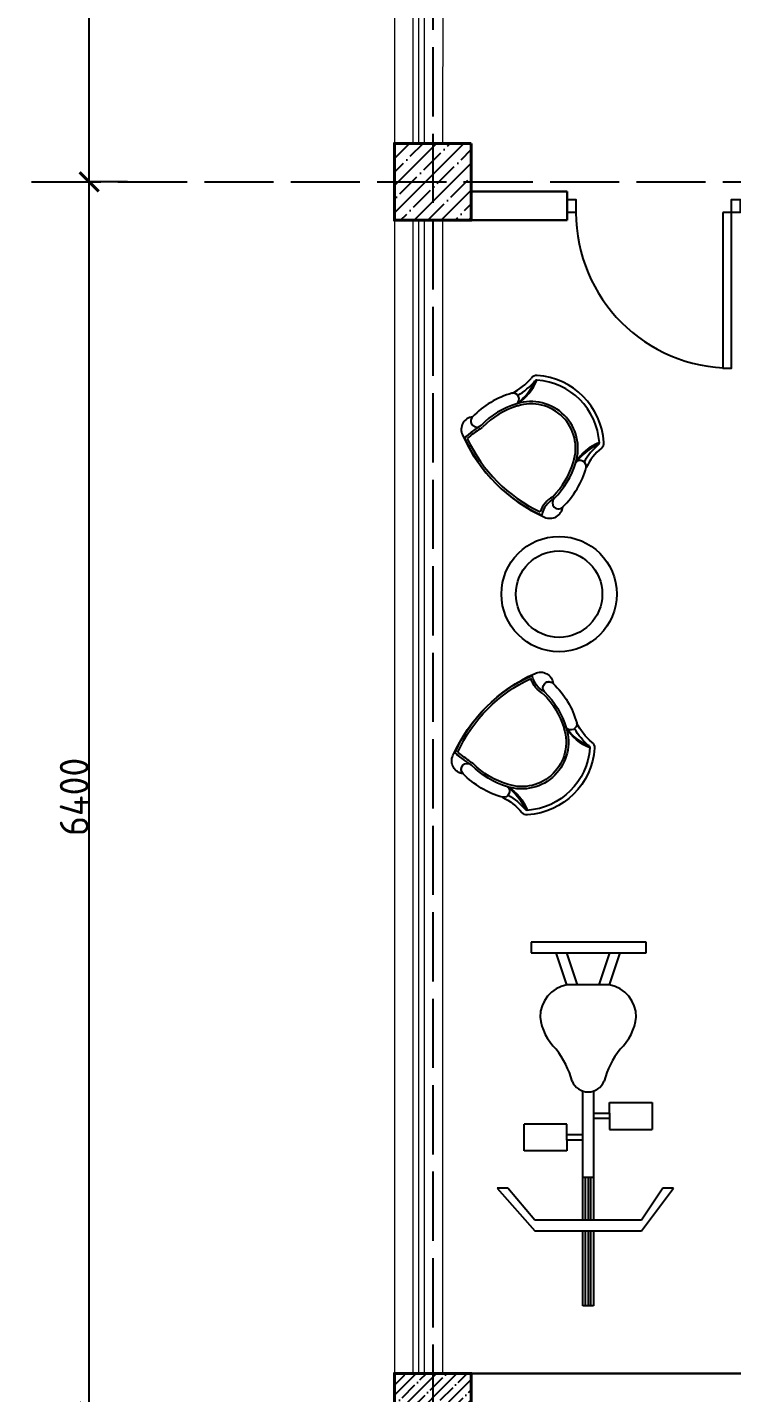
# Model space of a CAD drawing. Header units: millimetres. Extents: x -79936 to 190348, y -17907 to 78730.
# Drawn here: x -5505 to -1836, y -3952 to 3152 of the extents above; entities that cross this region are included whole.
import ezdxf

# ---------------------------------------------------------------- set-up
doc = ezdxf.new("R2010")
doc.units = ezdxf.units.MM
doc.linetypes.add('ACAD_ISO02W100', pattern=[15, 12, -3])
for name, color, linetype in [('A-Door', 150, 'Continuous'), ('Acessórios', 251, 'Continuous'), ('freecads.com', 7, 'Continuous'), ('FUR', 42, 'Continuous'), ('NET 01', 8, 'Continuous'), ('Plan 1', 7, 'Continuous')]:
    doc.layers.add(name, color=color, linetype=linetype)
doc.styles.add('gost', font='GOST Common.ttf')
doc.dimstyles.new('Copy of GOST', dxfattribs={"dimtxt": 150, "dimasz": 100, "dimexe": 0.18, "dimexo": 0.06, "dimgap": 3, "dimtad": 1, "dimdec": 0, "dimzin": 0, "dimdsep": 46, "dimtxsty": 'gost', "dimblk": 'ARCHTICK', "dimcen": 0.09, "dimclrt": 256, "dimadec": 0, "dimazin": 0, "dimtfac": 1, "dimtdec": 0, "dimtofl": 0, "dimtmove": 0, "dimatfit": 3, "dimldrblk": 'ARCHTICK', "dimfxl": 200, "dimfxlon": 1, "dimtolj": 1, "dimtzin": 0, "dimarcsym": 0})

# ---------------------------------------------------------------- blocks, each defined once
blk = doc.blocks.new('_ArchTick')
at = {"color": 0, "linetype": 'ByBlock', "const_width": 0.15}
blk.add_lwpolyline([(-0.5, -0.5), (0.5, 0.5)], dxfattribs=at)
blk = doc.blocks.new('*D53')
at = {"layer": 'Defpoints', "color": 0, "transparency": 16777216}
for p in [(-5182.3, 2348.1), (-3392.7, 2348.1), (-3392.7, -4051.9)]:
    blk.add_point(p, dxfattribs=at)
at = {"layer": 'FUR', "color": 0, "lineweight": -2, "transparency": 16777216}
for p, q in [((-4982.3, 2348.1), (-5182.4, 2348.1)), ((-5182.3, -4051.9), (-5182.3, 2348.1)), ((-4982.3, -4051.9), (-5182.4, -4051.9))]:
    blk.add_line(p, q, dxfattribs=at)
at = {"layer": 'FUR', "color": 0, "lineweight": -2, "transparency": 16777216, "xscale": 100, "yscale": 100, "zscale": 100}
for p, rotation in [((-5182.3, 2348.1), 90), ((-5182.3, -4051.9), 270)]:
    blk.add_blockref('_ArchTick', p, dxfattribs=dict(at, rotation=rotation))
at = {"layer": 'FUR', "color": 7, "transparency": 16777216, "insert": (-5260.3, -851.9), "char_height": 150, "attachment_point": 5, "rotation": 90, "style": 'gost'}
blk.add_mtext('\\A1;6400', dxfattribs=at)
blk = doc.blocks.new('*D54')
at = {"layer": 'Defpoints', "color": 0, "transparency": 16777216}
for p in [(-5182.3, 6348.1), (-3392.7, 6348.1), (-2720.5, 2348.1)]:
    blk.add_point(p, dxfattribs=at)
at = {"layer": 'FUR', "color": 0, "lineweight": -2, "transparency": 16777216}
for p, q in [((-4982.3, 6348.1), (-5182.4, 6348.1)), ((-5182.3, 2348.1), (-5182.3, 6348.1)), ((-4982.3, 2348.1), (-5182.4, 2348.1))]:
    blk.add_line(p, q, dxfattribs=at)
at = {"layer": 'FUR', "color": 0, "lineweight": -2, "transparency": 16777216, "xscale": 100, "yscale": 100, "zscale": 100}
for p, rotation in [((-5182.3, 6348.1), 90), ((-5182.3, 2348.1), 270)]:
    blk.add_blockref('_ArchTick', p, dxfattribs=dict(at, rotation=rotation))
at = {"layer": 'FUR', "color": 7, "transparency": 16777216, "insert": (-5260.3, 4348.1), "char_height": 150, "attachment_point": 5, "rotation": 90, "style": 'gost'}
blk.add_mtext('\\A1;4000', dxfattribs=at)
blk = doc.blocks.new('*D51')
at = {"layer": 'Defpoints', "color": 0, "transparency": 16777216}
for p in [(-5982.3, 6348.1), (-3392.7, 6348.1), (-3392.7, -4051.9)]:
    blk.add_point(p, dxfattribs=at)
at = {"layer": 'FUR', "color": 0, "lineweight": -2, "transparency": 16777216}
for p, q in [((-5782.3, 6348.1), (-5982.4, 6348.1)), ((-5982.3, -4051.9), (-5982.3, 6348.1)), ((-5782.3, -4051.9), (-5982.4, -4051.9))]:
    blk.add_line(p, q, dxfattribs=at)
at = {"layer": 'FUR', "color": 0, "lineweight": -2, "transparency": 16777216, "xscale": 100, "yscale": 100, "zscale": 100}
for p, rotation in [((-5982.3, 6348.1), 90), ((-5982.3, -4051.9), 270)]:
    blk.add_blockref('_ArchTick', p, dxfattribs=dict(at, rotation=rotation))
at = {"layer": 'FUR', "color": 7, "transparency": 16777216, "insert": (-6060.3, 1148.1), "char_height": 150, "attachment_point": 5, "rotation": 90, "style": 'gost'}
blk.add_mtext('\\A1;10400', dxfattribs=at)
blk = doc.blocks.new('stolik sport')
at = {"color": 253}
blk.add_circle((4995.3, 8654.8), 300, dxfattribs=at)
at = {"layer": 'freecads.com', "color": 253, "ltscale": 0.4}
blk.add_circle((4995.3, 8654.8), 225, dxfattribs=at)
blk = doc.blocks.new('kreslo sport')
at = {"layer": 'freecads.com', "color": 253}
for centre, radius, start, end in [((6018, 9928), 302.4, 295.81401, 320.29517), ((6018, 9928), 302.4, 295.81401, 320.29517), ((6278.3, 9711.8), 35.9, 86.21179, 140.29517), ((6278.3, 9711.8), 35.9, 86.21179, 140.29517), ((6256, 9374.9), 373.6, 3.88412, 86.21179), ((6256, 9374.9), 373.6, 3.88412, 86.21179), ((6049.1, 9812.6), 246.8, 300.79955, 338.97402), ((6049.1, 9812.6), 246.8, 300.79955, 338.97402), ((5996, 9838.7), 298.1, 306.99222, 336.47698), ((5996, 9838.7), 298.1, 306.99222, 336.47698), ((6018, 9928), 326.4, 299.67053, 320.29517), ((6018, 9928), 326.4, 299.67053, 320.29517), ((6278.3, 9711.8), 12, 86.21179, 140.29517), ((6278.3, 9711.8), 12, 86.21179, 140.29517), ((6256, 9374.9), 349.6, 3.88412, 86.21179), ((6256, 9374.9), 349.6, 3.88412, 86.21179), ((6274.7, 9212.9), 460.1, 105.76376, 135.87712), ((6274.7, 9212.9), 460.1, 105.76376, 135.87712), ((6298.2, 9185), 433.4, 106.45331, 135.59258), ((6155.1, 9624.7), 31.5, 310.26576, 99.70655), ((6155.1, 9624.7), 31.5, 310.26576, 99.70655), ((6249.9, 9369.1), 243.2, 342.1577, 107.8423), ((6249.9, 9369.1), 243.2, 342.1577, 107.8423), ((6249.9, 9369.1), 243.2, 342.1577, 107.8423), ((6249.9, 9369.1), 243.2, 342.1577, 107.8423), ((6249.9, 9369.1), 231.2, 342.12198, 107.87802), ((6249.9, 9369.1), 231.2, 342.12198, 107.87802), ((5952.4, 9466.9), 66.9, 96.86275, 205.22244), ((5952.4, 9466.9), 66.9, 96.86275, 205.22244), ((5966.5, 9510.8), 31.5, 134.48185, 237.3849), ((5966.5, 9510.8), 31.5, 134.59745, 314.39271), ((5966.5, 9510.8), 31.5, 134.48185, 237.3849), ((5966.5, 9510.8), 31.5, 134.59745, 314.39271), ((5966.5, 9510.8), 31.5, 134.48185, 134.59745), ((5966.5, 9510.8), 31.5, 134.48185, 134.59745), ((6298.2, 9185), 421.5, 106.43349, 135.60812), ((6360.8, 8903.1), 693.6, 122.46491, 131.34239), ((6360.8, 8903.1), 693.6, 122.46491, 131.34239), ((6360.8, 8903.1), 693.6, 123.49445, 131.34239), ((6360.8, 8903.1), 693.6, 123.49445, 131.34239), ((6360.8, 8903.1), 681.6, 123.59053, 130.60014), ((6360.8, 8903.1), 681.6, 123.59053, 130.60014), ((5966.5, 9510.8), 31.5, 291.56665, 314.39271), ((5966.5, 9510.8), 31.5, 291.56665, 314.39271), ((5966.5, 9510.8), 43.5, 293.35252, 314.57228), ((5966.5, 9510.8), 43.5, 293.35252, 314.57228), ((6664.5, 9783.8), 846.3, 204.08647, 245.91353), ((6664.5, 9783.8), 846.3, 204.08647, 245.91353), ((6627, 9746.2), 792.9, 203.99614, 246.00386), ((6627, 9746.2), 792.9, 203.99614, 246.00386), ((6627, 9746.2), 792.9, 203.99614, 246.00386), ((6627, 9746.2), 792.9, 203.99614, 246.00386), ((6627, 9746.2), 780.9, 204.64474, 244.98306), ((6627, 9746.2), 780.9, 204.64474, 244.98306), ((6693.4, 9168.3), 246.8, 111.02598, 149.20045), ((6693.4, 9168.3), 246.8, 111.02598, 149.20045), ((6719.5, 9115.3), 298.1, 113.52302, 143.00778), ((6719.5, 9115.3), 298.1, 113.52302, 143.00778), ((6808.8, 9137.3), 326.4, 129.64155, 150.32947), ((6808.8, 9137.3), 326.4, 129.64155, 150.32947), ((6592.9, 9397.8), 12, 309.64155, 3.88412), ((6592.9, 9397.8), 12, 309.64155, 3.88412), ((6592.9, 9397.8), 35.9, 309.64155, 3.88412), ((6592.9, 9397.8), 35.9, 309.64155, 3.88412), ((6808.8, 9137.3), 302.4, 129.64155, 154.18599), ((6808.8, 9137.3), 302.4, 129.64155, 154.18599), ((6065.8, 9417.4), 421.5, 314.6264, 343.56651), ((6065.8, 9417.4), 421.5, 314.6264, 343.56651), ((6065.8, 9417.4), 433.4, 314.40742, 343.54669), ((6065.8, 9417.4), 433.4, 314.40742, 343.54669), ((6065.8, 9417.4), 433.4, 314.40742, 343.54669), ((6065.8, 9417.4), 433.4, 314.40742, 343.54669), ((6065.8, 9417.4), 433.4, 314.40742, 343.54669), ((6065.8, 9417.4), 433.4, 314.40742, 343.54669), ((6093.7, 9394), 460.1, 314.12288, 344.23624), ((6093.7, 9394), 460.1, 314.12288, 344.23624), ((6505.5, 9274.3), 31.5, 350.29345, 139.73424), ((6505.5, 9274.3), 31.5, 350.29345, 139.73424), ((6431.1, 8994), 141.5, 119.30155, 161.64603), ((6431.1, 8994), 141.5, 119.30155, 161.64603), ((6431.1, 8994), 129.5, 118.61009, 167.5826), ((6431.1, 8994), 129.5, 118.61009, 167.5826), ((6431.1, 8994), 129.5, 118.61009, 167.5826), ((6431.1, 8994), 129.5, 118.61009, 167.5826), ((6391.6, 9085.7), 31.5, 135.60729, 315.51815), ((6391.6, 9085.7), 31.5, 135.60729, 315.51815), ((6347.6, 9071.6), 66.9, 244.77756, 353.13725), ((6391.6, 9085.7), 31.5, 212.6151, 315.51815), ((6391.6, 9085.7), 31.5, 212.6151, 315.51815)]:
    blk.add_arc(centre, radius, start, end, dxfattribs=at)

msp = doc.modelspace()

# ---------------------------------------------------------------- hatches: boundary and pattern name
at = {"transparency": 33554687}
h = msp.add_hatch(dxfattribs=at)
h.set_pattern_fill('ANSI35', color=1, scale=400)
h.set_pattern_definition([(45, (-56066.57, -17052.96), (-70.71068, 70.71068), []), (45, (-55995.86, -17052.96), (-70.71068, 70.71068), [125, -25, 0, -25])])
h.paths.add_polyline_path([(-3592.652, 2548.074), (-3592.652, 2148.074), (-3192.652, 2148.074), (-3192.652, 2548.074)])
h = msp.add_hatch(dxfattribs=at)
h.set_pattern_fill('ANSI35', color=1, scale=300)
h.set_pattern_definition([(45, (-56585.67, -26729.34), (-53.03301, 53.03301), []), (45, (-56532.64, -26729.34), (-53.03301, 53.03301), [93.75, -18.75, 0, -18.75])])
h.paths.add_polyline_path([(-3192.652, -3851.926), (-3592.652, -3851.926), (-3592.652, -4251.926), (-3192.652, -4251.926)])

# ---------------------------------------------------------------- linework, layer by layer
at = {"color": 18, "lineweight": 30, "true_color": 0x000000}
msp.add_line((-3192.652, -3851.926), (9357.348, -3851.926), dxfattribs=at)
at = {"color": 18, "lineweight": 9, "true_color": 0x000000}
for points in [[(-3592.652, 5748.074), (-3592.652, 2548.074)], [(-3335.594, 5748.066), (-3342.652, 2548.074)], [(-3592.652, 2148.074), (-3592.652, -1479.554)], [(-3342.652, 2148.074), (-3342.652, -1479.554)], [(-3592.652, -1479.554), (-3592.652, -3851.926)], [(-3342.652, -1479.554), (-3342.652, -3851.926)]]:
    msp.add_lwpolyline(points, dxfattribs=at)
at = {"color": 152, "lineweight": 9, "true_color": 0x2776bb}
for points in [[(-3497.652, 5748.074), (-3497.652, 2548.074)], [(-3467.652, 5748.074), (-3467.652, 2548.074)], [(-3437.652, 5748.074), (-3437.652, 2548.074)], [(-3497.652, 2148.074), (-3497.652, -1479.554)], [(-3467.652, 2148.074), (-3467.652, -1479.554)], [(-3437.652, 2148.074), (-3437.652, -1479.554)], [(-3497.652, -1479.554), (-3497.652, -3851.926)], [(-3467.652, -1479.554), (-3467.652, -3851.926)], [(-3437.652, -1479.554), (-3437.652, -3851.926)]]:
    msp.add_lwpolyline(points, dxfattribs=at)
at = {"color": 18, "lineweight": 40, "true_color": 0x000000}
msp.add_lwpolyline([(-3192.652, 2548.074), (-3592.652, 2548.074), (-3592.652, 2148.074), (-3192.652, 2148.074)], close=True, dxfattribs=at)
at = {"color": 18, "true_color": 0x000000}
for points in [[(-3192.652, 2148.074), (-3192.652, 2548.074)], [(-3292.652, 2148.074), (-3492.652, 2148.074)]]:
    msp.add_lwpolyline(points, dxfattribs=at)
at = {"color": 7, "lineweight": 30}
for points in [[(-3192.652, 2298.074), (-2692.652, 2298.074)], [(-3192.652, 2148.074), (-2692.652, 2148.074)]]:
    msp.add_lwpolyline(points, dxfattribs=at)
at = {"color": 18, "lineweight": 30, "true_color": 0x000000}
msp.add_lwpolyline([(-2692.652, 2298.074), (-2692.652, 2148.074)], dxfattribs=at)
msp.add_lwpolyline([(-2692.652, 2298.074), (-2692.652, 2148.074)], dxfattribs=at)
at = {"lineweight": 40}
msp.add_lwpolyline([(-3592.652, -4251.926), (-3192.652, -4251.926), (-3192.652, -3851.926), (-3592.652, -3851.926)], close=True, dxfattribs=at)
at = {"layer": 'A-Door', "color": 7}
for points in [[(-2692.756, 2189.32), (-2692.756, 2256.828), (-2647.751, 2256.828), (-2647.751, 2189.32)], [(-1837.657, 2189.32), (-1837.657, 2256.828), (-1792.652, 2256.828), (-1792.652, 2189.32)], [(-1882.663, 2189.32), (-1882.663, 1379.226), (-1837.657, 1379.226), (-1837.657, 2189.32)]]:
    msp.add_lwpolyline(points, close=True, dxfattribs=at)
at = {"layer": 'Acessórios', "color": 253}
for p, q in [((-2281.104, -1607.699), (-2881.104, -1607.699)), ((-2281.104, -1663.362), (-2281.104, -1607.699)), ((-2881.104, -1663.362), (-2837.739, -1663.362)), ((-2837.739, -1663.362), (-2559.422, -1663.362)), ((-2695.381, -1830.353), (-2751.044, -1663.362)), ((-2639.717, -1830.353), (-2695.381, -1663.362)), ((-2559.422, -1663.362), (-2420.263, -1663.362)), ((-2472.727, -1663.362), (-2528.39, -1830.353)), ((-2472.727, -1830.353), (-2417.063, -1663.362)), ((-2420.263, -1663.362), (-2281.104, -1663.362)), ((-2472.727, -1830.353), (-2695.381, -1830.353)), ((-2611.886, -2832.296), (-2611.886, -2383.453)), ((-2556.222, -2383.453), (-2556.222, -2832.296)), ((-2472.727, -2442.651), (-2250.073, -2442.651)), ((-2472.727, -2498.315), (-2472.727, -2442.651)), ((-2250.073, -2442.651), (-2250.073, -2581.81)), ((-2918.035, -2693.137), (-2918.035, -2553.978)), ((-2695.381, -2553.978), (-2918.035, -2553.978)), ((-2695.381, -2637.474), (-2695.381, -2553.978)), ((-2556.222, -2498.315), (-2472.727, -2498.315)), ((-2472.727, -2526.147), (-2556.222, -2526.147)), ((-2472.727, -2498.315), (-2472.727, -2526.147)), ((-2472.727, -2526.147), (-2472.727, -2581.81)), ((-2611.886, -2609.642), (-2695.381, -2609.642)), ((-2472.727, -2581.81), (-2250.073, -2581.81)), ((-2695.381, -2693.137), (-2918.035, -2693.137)), ((-2695.381, -2637.474), (-2695.381, -2693.137)), ((-2611.886, -2637.474), (-2695.381, -2637.474)), ((-2611.886, -3054.95), (-2611.886, -2832.296)), ((-2556.222, -2832.296), (-2611.886, -2832.296)), ((-2597.97, -3051.588), (-2597.97, -2832.296)), ((-2584.054, -2832.296), (-2584.054, -3054.95)), ((-2570.138, -3051.588), (-2570.138, -2832.296)), ((-2556.222, -2832.296), (-2556.222, -3054.95)), ((-3057.194, -2887.959), (-2862.371, -3110.613)), ((-3001.53, -2887.959), (-3057.194, -2887.959)), ((-2862.371, -3054.95), (-3001.53, -2887.959)), ((-2194.409, -2887.959), (-2305.736, -3054.95)), ((-2305.736, -3110.613), (-2138.746, -2887.959)), ((-2138.746, -2887.959), (-2194.409, -2887.959)), ((-2305.736, -3054.95), (-2862.371, -3054.95)), ((-2862.371, -3110.613), (-2556.222, -3110.613)), ((-2611.886, -3500.258), (-2611.886, -3110.613)), ((-2597.97, -3500.258), (-2597.97, -3110.218)), ((-2584.054, -3110.613), (-2584.054, -3500.258)), ((-2570.138, -3500.258), (-2570.138, -3110.218)), ((-2556.222, -3110.613), (-2556.222, -3500.258)), ((-2556.222, -3110.613), (-2305.736, -3110.613)), ((-2556.222, -3500.258), (-2611.886, -3500.258))]:
    msp.add_line(p, q, dxfattribs=at)
for centre, radius, start, end in [((-2664.799, -1997.315), 169.74, 100.3795, 180.0093894), ((-2503.308, -1997.315), 169.74, 359.9906, 79.6205), ((-2560.753, -1964.82), 275.709, 186.774486, 226.35562), ((-2607.349, -1964.82), 275.709, 313.6443, 353.2256), ((-3108.354, -2447.36), 455.824, 14.7476, 38.3825), ((-2059.748, -2447.36), 455.824, 141.6175, 165.2525), ((-2584.054, -2296.535), 90.453, 202.61987, 337.3801)]:
    msp.add_arc(centre, radius, start, end, dxfattribs=at)
at = {"layer": 'FUR', "color": 253}
msp.add_lwpolyline([(-2881.104, -1607.699), (-2881.104, -1663.362)], dxfattribs=at)
at = {"layer": 'NET 01', "color": 7}
msp.add_arc((-1837.657, 2189.32), 810.094, 180, 270, dxfattribs=at)
at = {"layer": 'Plan 1', "color": 9, "linetype": 'ACAD_ISO02W100', "ltscale": 30, "true_color": 0xc7c8ca}
msp.add_lwpolyline([(-3392.653, 9348.074), (-3392.653, -7051.926)], dxfattribs=at)
at = {"layer": 'Plan 1', "color": 251, "linetype": 'ACAD_ISO02W100', "ltscale": 30, "true_color": 0x636466}
msp.add_lwpolyline([(-6382.253, 2348.074), (12507.137, 2348.074)], dxfattribs=at)

# ---------------------------------------------------------------- block references
for name, p in [('kreslo sport', (-9130.368, -8407.436)), ('stolik sport', (-7730.68, -8451.703))]:
    msp.add_blockref(name, p)
at = {"xscale": -1, "rotation": 180}
msp.add_blockref('kreslo sport', (-9179.824, 8801.718), dxfattribs=at)

# ---------------------------------------------------------------- dimensions: what is measured, and where the dimension line sits
at = {"layer": 'FUR', "color": 253}
for base, p1, p2, override, picture, middle in [((-5982.253, 6348.074), (-3392.652, -4051.926), (-3392.652, 6348.074), {"dimclrt": 7}, '*D51', (-6060.253, 1148.074)), ((-5182.254, 6348.073), (-2720.48, 2348.074), (-3392.653, 6348.073), {"dimclrt": 7, "dimtmove": 1}, '*D54', (-5260.254, 4348.074)), ((-5182.254, 2348.074), (-3392.653, -4051.926), (-3392.653, 2348.074), {"dimclrt": 7}, '*D53', (-5260.254, -851.926))]:
    dim = msp.add_linear_dim(base=base, p1=p1, p2=p2, angle=90, dimstyle='Copy of GOST', override=override, dxfattribs=at)
    dim.commit()
    dim.dimension.update_dxf_attribs({"geometry": picture, "text_midpoint": middle})

doc.saveas('drawing.dxf')
